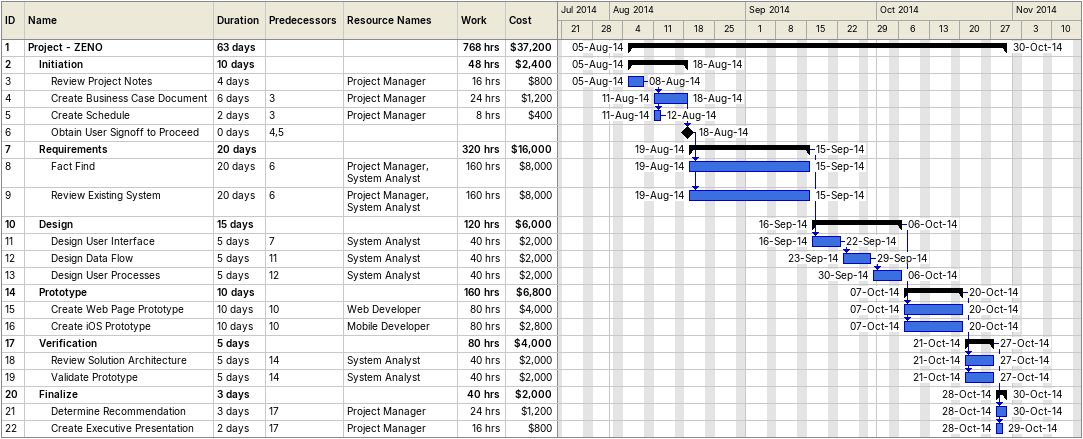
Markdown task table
| ID | Level | Task | Duration | Start | Finish | Predecessors | Resources | Work (h) | Cost ($) |
|---|---|---|---|---|---|---|---|---|---|
| 1 | 1 | **Project - ZENO** | 63d | 2014-08-05 | 2014-10-30 |  |  | 768 | 37200 |
| 2 | 2 | **Initiation** | 10d | 2014-08-05 | 2014-08-18 |  |  | 48 | 2400 |
| 3 | 3 | Review Project Notes | 4d | 2014-08-05 | 2014-08-08 |  | Project Manager | 16 | 800 |
| 4 | 3 | Create Business Case Document | 6d | 2014-08-11 | 2014-08-18 | 3 | Project Manager | 24 | 1200 |
| 5 | 3 | Create Schedule | 2d | 2014-08-11 | 2014-08-12 | 3 | Project Manager | 8 | 400 |
| 6 | 3 | Obtain User Signoff to Proceed | 0d | 2014-08-18 | 2014-08-18 | 4, 5 |  |  |  |
| 7 | 2 | **Requirements** | 20d | 2014-08-19 | 2014-09-15 |  |  | 320 | 16000 |
| 8 | 3 | Fact Find | 20d | 2014-08-19 | 2014-09-15 | 6 | Project Manager, System Analyst | 160 | 8000 |
| 9 | 3 | Review Existing System | 20d | 2014-08-19 | 2014-09-15 | 6 | Project Manager, System Analyst | 160 | 8000 |
| 10 | 2 | **Design** | 15d | 2014-09-16 | 2014-10-06 |  |  | 120 | 6000 |
| 11 | 3 | Design User Interface | 5d | 2014-09-16 | 2014-09-22 | 7 | System Analyst | 40 | 2000 |
| 12 | 3 | Design Data Flow | 5d | 2014-09-23 | 2014-09-29 | 11 | System Analyst | 40 | 2000 |
| 13 | 3 | Design User Processes | 5d | 2014-09-30 | 2014-10-06 | 12 | System Analyst | 40 | 2000 |
| 14 | 2 | **Prototype** | 10d | 2014-10-07 | 2014-10-20 |  |  | 160 | 6800 |
| 15 | 3 | Create Web Page Prototype | 10d | 2014-10-07 | 2014-10-20 | 10 | Web Developer | 80 | 4000 |
| 16 | 3 | Create iOS Prototype | 10d | 2014-10-07 | 2014-10-20 | 10 | Mobile Developer | 80 | 2800 |
| 17 | 2 | **Verification** | 5d | 2014-10-21 | 2014-10-27 |  |  | 80 | 4000 |
| 18 | 3 | Review Solution Architecture | 5d | 2014-10-21 | 2014-10-27 | 14 | System Analyst | 40 | 2000 |
| 19 | 3 | Validate Prototype | 5d | 2014-10-21 | 2014-10-27 | 14 | System Analyst | 40 | 2000 |
| 20 | 2 | **Finalize** | 3d | 2014-10-28 | 2014-10-30 |  |  | 40 | 2000 |
| 21 | 3 | Determine Recommendation | 3d | 2014-10-28 | 2014-10-30 | 17 | Project Manager | 24 | 1200 |
| 22 | 3 | Create Executive Presentation | 2d | 2014-10-28 | 2014-10-29 | 17 | Project Manager | 16 | 800 |
